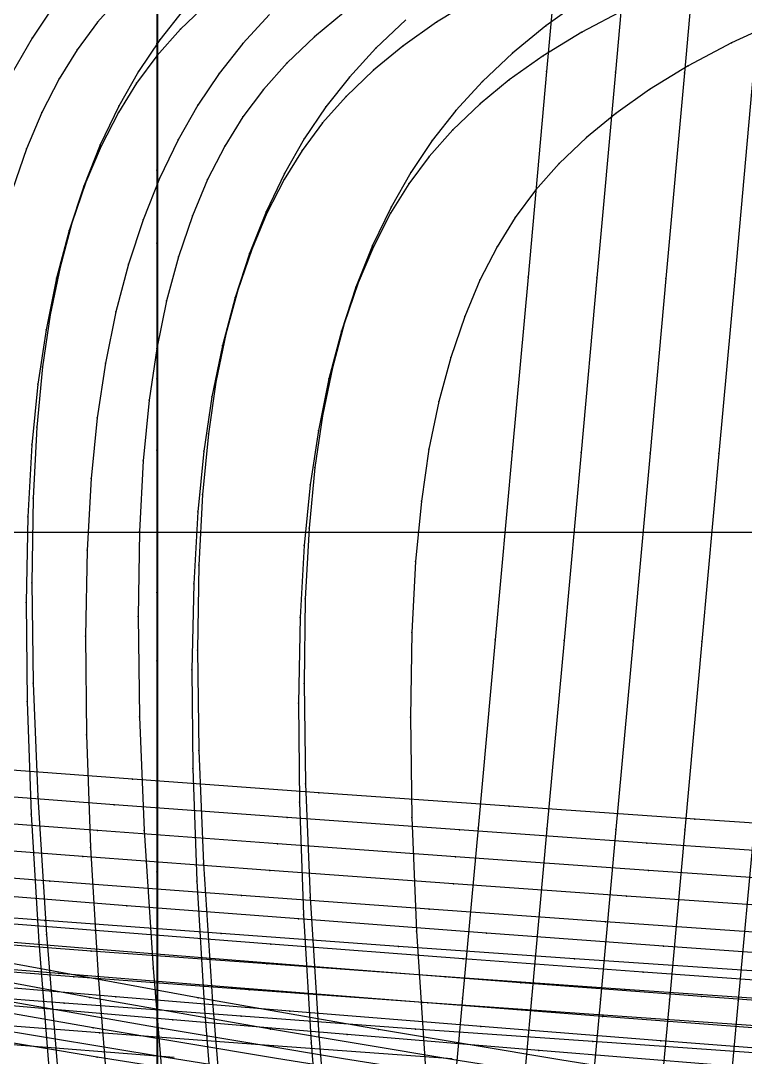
# Model space of a CAD drawing. Extents: x -2408 to 1029, y -526 to 2095.
# Drawn here: x -719.6 to -657.3, y 187.4 to 276.6 of the extents above; entities that cross this region are included whole.
import ezdxf

# ---------------------------------------------------------------- set-up
doc = ezdxf.new("R2010")
doc.units = 0

# ---------------------------------------------------------------- blocks, each defined once
blk = doc.blocks.new(' -30')
at = {"layer": '1'}
blk.add_lwpolyline([(-970.741257, -272.837722), (-985.991134, -271.970428), (-1001.25985, -271.072241), (-1016.303678, -270.159495), (-1031.56907, -269.206516), (-1046.783735, -268.231197), (-1062.045895, -267.227961), (-1077.415054, -266.192914), (-1092.674012, -265.141895), (-1107.830262, -264.076439), (-1123.086006, -262.979644), (-1138.243817, -261.859736), (-1153.495229, -260.704377), (-1168.670105, -259.537514), (-1183.755806, -258.370186), (-1198.587343, -257.218457)], dxfattribs=at)
at = {"layer": '14'}
blk.add_lwpolyline([(-972.553443, -260.016254), (-988.060526, -259.129009), (-1003.328049, -258.225478), (-1018.294121, -257.312485), (-1035.2909, -256.244481), (-1051.694918, -255.183723), (-1067.407822, -254.141055), (-1082.331331, -253.127316), (-1098.29403, -252.018087), (-1114.683603, -250.852429), (-1130.701401, -249.686387), (-1146.484998, -248.509666), (-1161.507253, -247.359455), (-1166.659622, -246.954956), (-1166.711778, -228.437009), (-1166.763477, -210.081106), (-1166.813782, -192.220337), (-1166.869929, -172.285415), (-1166.914701, -156.388963), (-1166.960843, -140.006391), (-1167.007532, -123.429358)], dxfattribs=at)
at = {"layer": '3'}
for p in [(-700.955198, 432.063291), (-700.955609, 412.148189), (-700.955925, 396.86254), (-700.956241, 381.576891), (-700.956551, 366.560706), (-158.109875, -157.10961), (-159.703982, -174.801196), (-161.062947, -189.836187), (-162.527829, -206.002101), (-164.00052, -222.216037), (-165.331392, -236.837209), (-1130.701401, -249.686387), (-1114.683603, -250.852429), (-1098.29403, -252.018087), (-1082.331331, -253.127316), (-1138.243817, -261.859736), (-1123.086006, -262.979644), (-1107.830262, -264.076439), (-1092.674012, -265.141895)]:
    blk.add_point(p, dxfattribs=at)
at = {"layer": '7'}
blk.add_line((-766.053925, 405.419922), (-432.919998, 405.419922), dxfattribs=at)
at = {"layer": '8'}
for points in [[(-700.953674, 505.879898), (-700.95409, 485.75853), (-700.954458, 467.90115), (-700.95481, 450.86053), (-700.955198, 432.063291), (-700.955609, 412.148189), (-700.955925, 396.86254), (-700.956241, 381.576891), (-700.956551, 366.560706), (-700.956946, 347.424119), (-700.957308, 329.884465), (-700.957624, 314.580517), (-700.957934, 299.567665), (-700.958176, 287.845173)], [(-149.575367, -61.404266), (-151.115646, -78.78272), (-152.487987, -94.226278), (-153.976897, -110.943376), (-155.445483, -127.391194), (-156.80359, -142.561109), (-158.109875, -157.10961), (-159.703982, -174.801196), (-161.062947, -189.836187), (-162.527829, -206.002101), (-164.00052, -222.216037), (-165.331392, -236.837209), (-166.634769, -251.123543)]]:
    blk.add_lwpolyline(points, dxfattribs=at)
blk = doc.blocks.new(' -31')
at = {"layer": '1'}
blk.add_lwpolyline([(-996.558775, -273.719373), (-1011.967625, -272.788666), (-1027.153644, -271.843779), (-1042.559121, -270.858429), (-1057.86964, -269.853032), (-1073.271734, -268.816338), (-1088.35595, -267.778581), (-1103.754987, -266.697238), (-1119.152194, -265.590335), (-1134.266684, -264.474447), (-1149.659406, -263.307106), (-1165.050526, -262.118533), (-1180.371274, -260.925967), (-1195.237899, -259.766103)], dxfattribs=at)
at = {"layer": '14'}
blk.add_lwpolyline([(-975.521006, -262.220892), (-991.189569, -261.314786), (-1006.616222, -260.391812), (-1021.738486, -259.458959), (-1038.913005, -258.367476), (-1055.489037, -257.283158), (-1071.367298, -256.21711), (-1086.448576, -255.180433), (-1102.581106, -254.045866), (-1117.395059, -252.980726), (-1132.300135, -251.886067), (-1147.688965, -250.730374), (-1163.001536, -249.551087), (-1171.739578, -248.85994), (-1171.791734, -230.043028), (-1171.843433, -211.39078), (-1171.893738, -193.241654), (-1171.949885, -172.984887), (-1171.994657, -156.831797), (-1172.040799, -140.184737), (-1172.087488, -123.340077)], dxfattribs=at)
at = {"layer": '3'}
for p in [(-700.955198, 432.513816), (-700.955609, 412.185753), (-700.955925, 396.583138), (-700.956241, 380.980522), (-700.956551, 365.652977), (-153.029874, -157.10961), (-154.623982, -174.801196), (-155.982948, -189.836186), (-157.447831, -206.0021), (-158.920523, -222.216036), (-160.251397, -236.837209), (-1132.300135, -251.886067), (-1117.395059, -252.980726), (-1102.581106, -254.045866), (-1086.448576, -255.180433), (-1134.266684, -264.474447), (-1119.152194, -265.590335), (-1103.754987, -266.697238), (-1088.35595, -267.778581)]:
    blk.add_point(p, dxfattribs=at)
at = {"layer": '7'}
blk.add_line((-766.053925, 405.419922), (-432.919998, 405.419922), dxfattribs=at)
at = {"layer": '8'}
for points in [[(-700.953674, 507.861099), (-700.95409, 487.322493), (-700.954458, 469.094819), (-700.95481, 451.700844), (-700.955198, 432.513816), (-700.955609, 412.185753), (-700.955925, 396.583138), (-700.956241, 380.980522), (-700.956551, 365.652977), (-700.956946, 346.119563), (-700.957308, 328.216197), (-700.957624, 312.5949), (-700.957934, 297.270754), (-700.958176, 285.305176)], [(-144.495363, -61.404266), (-146.035643, -78.78272), (-147.407984, -94.226278), (-148.896894, -110.943376), (-150.36548, -127.391194), (-151.723588, -142.561109), (-153.029874, -157.10961), (-154.623982, -174.801196), (-155.982948, -189.836186), (-157.447831, -206.0021), (-158.920523, -222.216036), (-160.251397, -236.837209), (-161.554775, -251.123543)]]:
    blk.add_lwpolyline(points, dxfattribs=at)
blk = doc.blocks.new(' -32')
at = {"layer": '1'}
blk.add_lwpolyline([(-1029.500188, -274.057041), (-1044.602615, -273.082548), (-1059.939156, -272.067258), (-1075.038283, -271.04319), (-1090.204697, -269.990208), (-1105.300425, -268.918473), (-1120.665725, -267.805159), (-1135.758409, -266.689714), (-1150.849014, -265.547593), (-1166.07589, -264.361749), (-1181.341562, -263.143461), (-1196.363717, -261.938956)], dxfattribs=at)
at = {"layer": '14'}
blk.add_lwpolyline([(-975.830996, -264.577513), (-991.695618, -263.656159), (-1007.326559, -262.716159), (-1022.660679, -261.76467), (-1037.634846, -260.808854), (-1054.565747, -259.697803), (-1070.820894, -258.601952), (-1086.300012, -257.532671), (-1102.911831, -256.357739), (-1118.229864, -255.249305), (-1133.73006, -254.10292), (-1148.551279, -252.982414), (-1163.57446, -251.819757), (-1176.819611, -250.764942), (-1176.871766, -231.649067), (-1176.923466, -212.700469), (-1176.973771, -194.262985), (-1177.029917, -173.684384), (-1177.07469, -157.274654), (-1177.120831, -140.363089), (-1177.16752, -123.250802)], dxfattribs=at)
at = {"layer": '3'}
for p in [(-700.955198, 432.964349), (-700.955505, 417.481348), (-700.95582, 401.624134), (-700.956136, 385.673368), (-700.956448, 369.909708), (-147.949873, -157.10962), (-149.543979, -174.801206), (-150.902944, -189.836195), (-152.367825, -206.002107), (-153.840515, -222.216041), (-155.171386, -236.837212), (-1133.73006, -254.10292), (-1118.229864, -255.249305), (-1102.911831, -256.357739), (-1086.300012, -257.532671), (-1135.758409, -266.689714), (-1120.665725, -267.805159), (-1105.300425, -268.918473), (-1090.204697, -269.990208)]:
    blk.add_point(p, dxfattribs=at)
at = {"layer": '7'}
blk.add_line((-766.053925, 405.419922), (-432.919998, 405.419922), dxfattribs=at)
at = {"layer": '8'}
for points in [[(-700.953674, 509.8423), (-700.95409, 488.886455), (-700.954458, 470.288488), (-700.95481, 452.541158), (-700.955198, 432.964349), (-700.955505, 417.481348), (-700.95582, 401.624134), (-700.956136, 385.673368), (-700.956448, 369.909708), (-700.956751, 354.613812), (-700.957132, 335.431994), (-700.957472, 318.245988), (-700.95776, 303.721027), (-700.958064, 288.378354), (-700.958176, 282.765179)], [(-139.415359, -61.404266), (-140.955641, -78.782723), (-142.327982, -94.226283), (-143.816893, -110.943383), (-145.28548, -127.391203), (-146.643587, -142.561118), (-147.949873, -157.10962), (-149.543979, -174.801206), (-150.902944, -189.836195), (-152.367825, -206.002107), (-153.840515, -222.216041), (-155.171386, -236.837212), (-156.474762, -251.123543)]]:
    blk.add_lwpolyline(points, dxfattribs=at)
blk = doc.blocks.new(' -33')
at = {"layer": '1'}
blk.add_lwpolyline([(-1060.820195, -274.365671), (-1076.056196, -273.325623), (-1091.114763, -272.273251), (-1106.347368, -271.184569), (-1121.353144, -270.089982), (-1136.5825, -268.956376), (-1151.479198, -267.81914), (-1167.211265, -266.58397), (-1182.43422, -265.367839), (-1197.65733, -264.145135)], dxfattribs=at)
at = {"layer": '14'}
blk.add_lwpolyline([(-976.08208, -266.940595), (-992.141825, -266.004694), (-1007.976158, -265.048251), (-1023.521357, -264.078597), (-1038.713918, -263.103048), (-1055.907811, -261.967239), (-1072.433921, -260.845017), (-1088.191235, -259.74801), (-1103.078553, -258.687859), (-1118.89777, -257.536305), (-1134.990589, -256.338122), (-1150.503711, -255.156657), (-1165.42751, -253.993371), (-1180.030257, -252.823399), (-1181.899643, -252.669945), (-1181.951799, -233.255106), (-1182.003498, -214.010157), (-1182.053803, -195.284325), (-1182.095472, -179.77322), (-1182.139605, -163.344691), (-1182.185381, -146.304561), (-1182.231979, -128.958626)], dxfattribs=at)
at = {"layer": '3'}
for p in [(-700.955099, 438.544343), (-700.955402, 422.943899), (-700.955714, 406.866367), (-700.95603, 390.598014), (-700.956345, 374.425076), (-144.463981, -174.801196), (-145.822945, -189.836187), (-147.287827, -206.002101), (-148.760519, -222.216037), (-150.09139, -236.837209), (-1134.990589, -256.338122), (-1118.89777, -257.536305), (-1103.078553, -258.687859), (-1088.191235, -259.74801), (-1136.5825, -268.956376), (-1121.353144, -270.089982), (-1106.347368, -271.184569), (-1091.114763, -272.273251)]:
    blk.add_point(p, dxfattribs=at)
at = {"layer": '7'}
blk.add_line((-766.053925, 405.419922), (-432.919998, 405.419922), dxfattribs=at)
at = {"layer": '8'}
for points in [[(-700.953674, 511.823502), (-700.954028, 493.650369), (-700.954378, 475.636261), (-700.954718, 458.108068), (-700.955099, 438.544343), (-700.955402, 422.943899), (-700.955714, 406.866367), (-700.95603, 390.598014), (-700.956345, 374.425076), (-700.956652, 358.633801), (-700.956946, 343.510434), (-700.957308, 324.879663), (-700.957624, 308.623679), (-700.957934, 292.676912), (-700.958176, 280.225182)], [(-134.335365, -61.404266), (-135.875645, -78.78272), (-137.247986, -94.226278), (-138.736895, -110.943376), (-140.205481, -127.391194), (-141.563588, -142.561109), (-142.869874, -157.10961), (-144.463981, -174.801196), (-145.822945, -189.836187), (-147.287827, -206.002101), (-148.760519, -222.216037), (-150.09139, -236.837209), (-151.394768, -251.123543)]]:
    blk.add_lwpolyline(points, dxfattribs=at)
blk = doc.blocks.new(' -34')
at = {"layer": '1'}
blk.add_lwpolyline([(-1103.215046, -273.757712), (-1118.583358, -272.635105), (-1133.552365, -271.52012), (-1148.917017, -270.348688), (-1163.959961, -269.168372), (-1179.319848, -267.935927), (-1194.641278, -266.696327), (-1209.711973, -265.476573), (-1220.227127, -264.625568), (-1220.268161, -249.113253), (-1220.309439, -233.509246), (-1220.350469, -217.999488), (-1220.391589, -202.456272), (-1220.432085, -187.149826), (-1220.472663, -171.813091), (-1220.513163, -156.506643), (-1220.553238, -141.361317), (-1220.593739, -126.054878), (-1220.633985, -110.844911), (-1220.674486, -95.538453), (-1220.714982, -80.232014), (-1220.755045, -65.086689), (-1220.795531, -49.780232), (-1220.836098, -34.443505)], dxfattribs=at)
at = {"layer": '14'}
blk.add_lwpolyline([(-978.995736, -269.15243), (-995.217702, -268.19819), (-1011.212086, -267.222703), (-1026.914653, -266.233465), (-1042.261168, -265.237971), (-1057.187393, -264.243718), (-1073.984438, -263.095324), (-1090.019987, -261.970725), (-1105.192034, -260.881824), (-1121.343324, -259.696348), (-1137.816527, -258.459132), (-1153.758547, -257.233878), (-1169.201921, -256.018549), (-1183.754771, -254.842023), (-1186.979599, -254.574947), (-1187.031755, -234.861143), (-1187.083454, -215.319846), (-1187.133759, -196.305657), (-1187.175428, -180.555702), (-1187.219561, -163.874196), (-1187.265338, -146.571682), (-1187.311935, -128.958625)], dxfattribs=at)
at = {"layer": '3'}
for p in [(-700.955099, 439.09501), (-700.955402, 423.190017), (-700.955714, 406.798633), (-700.95603, 390.212692), (-700.956345, 373.72403), (-145.011387, -236.837209), (-1137.816527, -258.459132), (-1121.343324, -259.696348), (-1105.192034, -260.881824), (-1090.019987, -261.970725), (-1133.552365, -271.52012), (-1118.583358, -272.635105)]:
    blk.add_point(p, dxfattribs=at)
at = {"layer": '7'}
blk.add_line((-766.053925, 405.419922), (-432.919998, 405.419922), dxfattribs=at)
at = {"layer": '8'}
for points in [[(-700.953674, 513.804703), (-700.954028, 495.276801), (-700.954378, 476.91103), (-700.954718, 459.040651), (-700.955099, 439.09501), (-700.955402, 423.190017), (-700.955714, 406.798633), (-700.95603, 390.212692), (-700.956345, 373.72403), (-700.956652, 357.62448), (-700.956946, 342.205879), (-700.957308, 323.211396), (-700.957624, 306.638075), (-700.957934, 290.379991), (-700.958176, 277.685184)], [(-129.255362, -61.404266), (-130.795641, -78.78272), (-132.167982, -94.226278), (-133.656891, -110.943376), (-135.125478, -127.391194), (-136.483585, -142.561109), (-137.78987, -157.10961), (-139.383977, -174.801196), (-140.742942, -189.836187), (-142.207824, -206.002101), (-143.680515, -222.216037), (-145.011387, -236.837209), (-146.314764, -251.123543)]]:
    blk.add_lwpolyline(points, dxfattribs=at)
blk = doc.blocks.new(' -35')
at = {"layer": '1'}
for points in [[(-127.605404, 372.347779), (-129.642917, 370.055695), (-131.399916, 367.69766), (-132.956206, 365.184615), (-134.436081, 362.296288), (-135.749244, 359.175878), (-136.948886, 355.656685), (-137.970401, 351.870857), (-138.819658, 347.756291), (-139.477605, 343.307433), (-139.979478, 338.094248), (-140.298448, 332.006233), (-140.409783, 324.704034), (-140.285994, 316.068924), (-139.886102, 306.296855), (-139.129792, 294.443996), (-137.953181, 280.141638)], [(-1127.134122, -273.632078), (-1142.498963, -272.436082), (-1157.861348, -271.209201), (-1173.195835, -269.949721), (-1188.572742, -268.666114), (-1203.453717, -267.418917), (-1215.147781, -266.43671), (-1215.188822, -250.688551), (-1215.228622, -235.417112), (-1215.267947, -220.327925), (-1215.308445, -204.789158), (-1215.348857, -189.283943), (-1215.387993, -174.268639), (-1215.428407, -158.763424), (-1215.468589, -143.34736), (-1215.509001, -127.842156), (-1215.549406, -112.336934), (-1215.589746, -96.852693), (-1215.63014, -81.347472), (-1215.670317, -65.931418), (-1215.710733, -50.426195), (-1215.750372, -35.214684)]]:
    blk.add_lwpolyline(points, dxfattribs=at)
at = {"layer": '14'}
blk.add_lwpolyline([(-973.761162, -271.438436), (-990.00323, -270.457451), (-1006.023998, -269.454333), (-1021.758036, -268.436859), (-1037.139843, -267.412805), (-1052.103916, -266.389951), (-1068.946655, -265.208513), (-1085.027638, -264.051647), (-1100.242849, -262.931704), (-1116.438108, -261.712825), (-1131.211438, -260.576743), (-1145.938465, -259.420575), (-1160.904871, -258.219773), (-1175.931962, -256.983346), (-1181.899643, -256.47995), (-1181.951799, -236.467182), (-1182.003498, -216.629542), (-1182.053803, -197.326996), (-1182.095472, -181.338184), (-1182.139605, -164.403702), (-1182.185381, -146.838784), (-1182.231979, -128.958643)], dxfattribs=at)
at = {"layer": '3'}
for p in [(-700.955099, 439.645677), (-700.955402, 423.436136), (-700.955714, 406.73088), (-700.95603, 389.827352), (-700.956345, 373.022984), (-129.642917, 370.055695), (-131.399916, 367.69766), (-132.956206, 365.184615), (-134.436081, 362.296288), (-135.749244, 359.175878), (-204.412296, -241.661318), (-1131.211438, -260.576743), (-1116.438108, -261.712825), (-1100.242849, -262.931704), (-1085.027638, -264.051647)]:
    blk.add_point(p, dxfattribs=at)
at = {"layer": '7'}
blk.add_line((-766.053925, 405.419922), (-432.919998, 405.419922), dxfattribs=at)
at = {"layer": '8'}
for points in [[(-700.953674, 515.785904), (-700.954028, 496.90323), (-700.954378, 478.185792), (-700.954718, 459.973234), (-700.955099, 439.645677), (-700.955402, 423.436136), (-700.955714, 406.73088), (-700.95603, 389.827352), (-700.956345, 373.022984), (-700.956652, 356.61516), (-700.956946, 340.901323), (-700.957221, 326.178895), (-700.95755, 308.605239), (-700.957822, 294.027856), (-700.958098, 279.321955), (-700.958176, 275.145187)], [(-141.23477, -251.123543), (-157.430757, -248.856042), (-172.730628, -246.609964), (-187.777546, -244.311815), (-204.412296, -241.661318), (-220.01378, -239.056233), (-235.548997, -236.325202), (-251.271859, -233.412615), (-266.272111, -230.516736), (-281.592471, -227.457524), (-296.96848, -224.291875), (-311.160736, -221.276855)]]:
    blk.add_lwpolyline(points, dxfattribs=at)
blk = doc.blocks.new(' -36')
at = {"layer": '1'}
blk.add_lwpolyline([(-120.174683, 371.086539), (-122.525402, 368.842584), (-124.562921, 366.550502), (-126.319927, 364.192441), (-127.876214, 361.6794), (-129.356092, 358.791066), (-130.669254, 355.670679), (-131.868888, 352.151478), (-132.890403, 348.365651), (-133.739657, 344.251106), (-134.397601, 339.802251), (-134.899473, 334.589063), (-135.218444, 328.501035), (-135.329781, 321.198848), (-135.205996, 312.563719), (-134.806107, 302.791637), (-134.049793, 290.938792), (-132.873163, 276.636424)], dxfattribs=at)
at = {"layer": '14'}
for points in [[(-133.456869, 370.818856), (-135.302588, 368.078197), (-137.003631, 365.096929), (-138.595616, 361.781292), (-140.020525, 358.213993), (-141.267379, 354.412299), (-142.350304, 350.302558), (-143.254336, 345.874256), (-143.953898, 341.192332), (-144.474471, 335.966393), (-144.82279, 329.779188), (-144.97909, 322.394188), (-144.896255, 313.888592), (-144.545154, 304.200206), (-143.885473, 293.176541), (-142.790545, 279.480752)], [(-977.53685, -273.600216), (-990.332004, -272.822526), (-1006.555167, -271.8037), (-1022.499956, -270.768605), (-1038.100212, -269.725196), (-1053.28999, -268.681419), (-1070.40433, -267.473829), (-1086.764907, -266.289203), (-1102.266905, -265.140159), (-1118.797443, -263.886744), (-1133.912766, -262.715158), (-1149.030825, -261.518407), (-1164.481464, -260.267909), (-1179.488446, -259.022616), (-1186.979599, -258.384953), (-1187.031755, -238.073222), (-1187.083454, -217.939231), (-1187.133759, -198.348328), (-1187.175428, -182.120666), (-1187.219561, -164.933208), (-1187.265338, -147.105886), (-1187.311935, -128.958642)]]:
    blk.add_lwpolyline(points, dxfattribs=at)
at = {"layer": '3'}
for p in [(-700.955099, 440.196339), (-700.955402, 423.682258), (-700.955714, 406.66315), (-700.95603, 389.442035), (-700.956345, 372.321923), (-122.525402, 368.842584), (-135.302588, 368.078197), (-124.562921, 366.550502), (-126.319927, 364.192441), (-127.876214, 361.6794), (-129.356092, 358.791066), (-130.669254, 355.670679), (-131.868888, 352.151478), (-132.890403, 348.365651), (-133.739657, 344.251106), (-134.397601, 339.802251), (-134.899473, 334.589063), (-135.218444, 328.501035), (-135.329781, 321.198848), (-135.205996, 312.563719), (-134.806107, 302.791637), (-134.049793, 290.938792), (-1133.912766, -262.715158), (-1118.797443, -263.886744), (-1102.266905, -265.140159), (-1086.764907, -266.289203)]:
    blk.add_point(p, dxfattribs=at)
at = {"layer": '7'}
blk.add_line((-766.053925, 405.419922), (-432.919998, 405.419922), dxfattribs=at)
at = {"layer": '8'}
for points in [[(-700.953674, 517.767105), (-700.954028, 498.52966), (-700.954378, 479.460557), (-700.954718, 460.90582), (-700.955099, 440.196339), (-700.955402, 423.682258), (-700.955714, 406.66315), (-700.95603, 389.442035), (-700.956345, 372.321923), (-700.956652, 355.605825), (-700.956946, 339.596753), (-700.957221, 324.597717), (-700.95755, 306.693891), (-700.957822, 291.84263), (-700.958098, 276.860416), (-700.958176, 272.605171)], [(-136.154766, -251.123543), (-152.35075, -248.856042), (-167.650618, -246.609965), (-182.697534, -244.311816), (-199.332282, -241.661319), (-214.933765, -239.056234), (-230.468982, -236.325204), (-246.191845, -233.412617), (-261.192099, -230.516738), (-276.512462, -227.457526), (-291.888475, -224.291877), (-306.080742, -221.276855)]]:
    blk.add_lwpolyline(points, dxfattribs=at)
blk = doc.blocks.new(' -37')
at = {"layer": '1'}
blk.add_lwpolyline([(-112.585029, 369.639976), (-115.094682, 367.581358), (-117.445468, 365.337307), (-119.48304, 363.045147), (-121.240083, 360.687013), (-122.796398, 358.173875), (-124.276295, 355.285432), (-125.589457, 352.164937), (-126.789095, 348.645596), (-127.810593, 344.85966), (-128.659821, 340.744962), (-129.317732, 336.295961), (-129.819487, 331.083705), (-130.138502, 324.994157), (-130.249781, 317.693352), (-130.125928, 309.056099), (-129.725852, 299.281603), (-128.969738, 287.432878), (-127.792769, 273.126968)], dxfattribs=at)
at = {"layer": '14'}
for points in [[(-126.341996, 369.890513), (-128.376879, 367.313659), (-130.222594, 364.572982), (-131.923631, 361.591712), (-133.515618, 358.276087), (-134.94053, 354.708811), (-136.187378, 350.90711), (-137.270304, 346.797354), (-138.174342, 342.369066), (-138.873905, 337.687129), (-139.394474, 332.461188), (-139.742789, 326.27399), (-139.899087, 318.888987), (-139.816251, 310.383379), (-139.465151, 300.694981), (-138.805472, 289.67131), (-137.710544, 275.975522)], [(-1001.333343, -274.049686), (-1017.309061, -272.985787), (-1032.94468, -271.913143), (-1048.172808, -270.840002), (-1065.334007, -269.598383), (-1081.741827, -268.380416), (-1097.289314, -267.199193), (-1113.866962, -265.911034), (-1129.02137, -264.707533), (-1144.169878, -263.479139), (-1159.632128, -262.197494), (-1174.595774, -260.926197), (-1181.899643, -260.289955), (-1181.951799, -239.679258), (-1182.003498, -219.24892), (-1182.053803, -199.369669), (-1182.095472, -182.903158), (-1182.139605, -165.462715), (-1182.185381, -147.373008), (-1182.231979, -128.958642)]]:
    blk.add_lwpolyline(points, dxfattribs=at)
at = {"layer": '3'}
for p in [(-700.955001, 446.185582), (-700.955299, 429.606974), (-700.955609, 412.411159), (-700.955925, 394.906745), (-700.956241, 377.402331), (-115.094682, 367.581358), (-128.376879, 367.313659), (-117.445468, 365.337307), (-130.222594, 364.572982), (-119.48304, 363.045147), (-131.923631, 361.591712), (-121.240083, 360.687013), (-133.515618, 358.276087), (-122.796398, 358.173875), (-124.276295, 355.285432), (-134.94053, 354.708811), (-125.589457, 352.164937), (-136.187378, 350.90711), (-126.789095, 348.645596), (-137.270304, 346.797354), (-127.810593, 344.85966), (-138.174342, 342.369066), (-128.659821, 340.744962), (-138.873905, 337.687129), (-129.317732, 336.295961), (-139.394474, 332.461188), (-129.819487, 331.083705), (-139.742789, 326.27399), (-130.138502, 324.994157), (-139.899087, 318.888987), (-130.249781, 317.693352), (-139.816251, 310.383379), (-130.125928, 309.056099), (-139.465151, 300.694981), (-129.725852, 299.281603), (-138.805472, 289.67131), (-128.969738, 287.432878), (-209.853759, -239.056236), (-1129.02137, -264.707533), (-1113.866962, -265.911034), (-1097.289314, -267.199193), (-1081.741827, -268.380416)]:
    blk.add_point(p, dxfattribs=at)
at = {"layer": '7'}
blk.add_line((-766.053925, 405.419922), (-432.919998, 405.419922), dxfattribs=at)
at = {"layer": '8'}
for points in [[(-700.953674, 519.748306), (-700.954028, 500.156092), (-700.954378, 480.735319), (-700.954718, 461.838403), (-700.955001, 446.185582), (-700.955299, 429.606974), (-700.955609, 412.411159), (-700.955925, 394.906745), (-700.956241, 377.402331), (-700.956551, 360.206516), (-700.956849, 343.627916), (-700.957132, 327.975094), (-700.957472, 309.078169), (-700.95776, 293.107232), (-700.958026, 278.372579), (-700.958176, 270.065174)], [(-131.074762, -251.123543), (-147.270745, -248.856043), (-162.570613, -246.609965), (-177.617529, -244.311817), (-194.252276, -241.66132), (-209.853759, -239.056236), (-225.388976, -236.325205), (-241.11184, -233.412619), (-256.112094, -230.51674), (-271.432458, -227.457528), (-286.808473, -224.291878), (-301.000748, -221.276855)]]:
    blk.add_lwpolyline(points, dxfattribs=at)
blk = doc.blocks.new(' -38')
at = {"layer": '1'}
blk.add_lwpolyline([(-101.266422, 370.24413), (-104.593365, 368.202008), (-107.504424, 366.135233), (-110.014685, 364.076148), (-112.3654, 361.832164), (-114.402923, 359.540093), (-116.159926, 357.182056), (-117.71621, 354.669011), (-119.196093, 351.780676), (-120.509258, 348.660266), (-121.708893, 345.141071), (-122.730403, 341.355245), (-123.579661, 337.240669), (-124.237608, 332.7918), (-124.739476, 327.578661), (-125.058448, 321.490579), (-125.169783, 314.188447), (-125.045996, 305.55323), (-124.646099, 295.781053), (-123.889788, 283.928371), (-122.71314, 269.625859)], dxfattribs=at)
at = {"layer": '14'}
for points in [[(-118.975961, 368.877891), (-121.261995, 366.385298), (-123.296878, 363.808445), (-125.142597, 361.067782), (-126.843638, 358.08652), (-128.435622, 354.770875), (-129.860531, 351.203596), (-131.107385, 347.401894), (-132.190309, 343.292139), (-133.09434, 338.863851), (-133.793901, 334.181915), (-134.314471, 328.955977), (-134.662786, 322.768786), (-134.819086, 315.383794), (-134.736253, 306.878196), (-134.385155, 297.189808), (-133.725474, 286.166143), (-132.630545, 272.470356)], [(-1041.592026, -273.693331), (-1056.82028, -272.601565), (-1073.94759, -271.341612), (-1090.284024, -270.109234), (-1105.721642, -268.917815), (-1122.125596, -267.623514), (-1137.053481, -266.420167), (-1151.882383, -265.199993), (-1166.858029, -263.940824), (-1181.642511, -262.666304), (-1186.979599, -262.194958), (-1187.031755, -241.285298), (-1187.072019, -225.143079), (-1187.120559, -205.682971), (-1187.161224, -189.380141), (-1187.204627, -171.979478), (-1187.249947, -153.81033), (-1187.296362, -135.202069), (-1187.343051, -116.484004), (-1187.389193, -97.985507), (-1187.433965, -80.035926), (-1187.476547, -62.964629), (-1187.516116, -47.100932), (-1187.56277, -28.397093)]]:
    blk.add_lwpolyline(points, dxfattribs=at)
at = {"layer": '3'}
for p in [(-700.955001, 446.834736), (-700.955299, 429.955916), (-700.955609, 412.448723), (-700.955925, 394.627342), (-700.956241, 376.805981), (-104.593365, 368.202008), (-121.261995, 366.385298), (-107.504424, 366.135233), (-110.014685, 364.076148), (-123.296878, 363.808445), (-112.3654, 361.832164), (-125.142597, 361.067782), (-114.402923, 359.540093), (-126.843638, 358.08652), (-116.159926, 357.182056), (-128.435622, 354.770875), (-117.71621, 354.669011), (-119.196093, 351.780676), (-129.860531, 351.203596), (-120.509258, 348.660266), (-131.107385, 347.401894), (-121.708893, 345.141071), (-132.190309, 343.292139), (-122.730403, 341.355245), (-133.09434, 338.863851), (-123.579661, 337.240669), (-133.793901, 334.181915), (-124.237608, 332.7918), (-134.314471, 328.955977), (-124.739476, 327.578661), (-134.662786, 322.768786), (-125.058448, 321.490579), (-134.819086, 315.383794), (-125.169783, 314.188447), (-134.736253, 306.878196), (-125.045996, 305.55323), (-134.385155, 297.189808), (-124.646099, 295.781053), (-133.725474, 286.166143), (-123.889788, 283.928371), (-204.773779, -239.056233), (-1137.053481, -266.420167), (-1122.125596, -267.623514), (-1105.721642, -268.917815), (-1090.284024, -270.109234)]:
    blk.add_point(p, dxfattribs=at)
at = {"layer": '7'}
blk.add_line((-766.053925, 405.419922), (-432.919998, 405.419922), dxfattribs=at)
at = {"layer": '8'}
for points in [[(-700.953674, 521.729507), (-700.954028, 501.782521), (-700.954378, 482.010081), (-700.954718, 462.770986), (-700.955001, 446.834736), (-700.955299, 429.955916), (-700.955609, 412.448723), (-700.955925, 394.627342), (-700.956241, 376.805981), (-700.956551, 359.298787), (-700.956849, 342.419967), (-700.957132, 326.483707), (-700.957392, 311.804195), (-700.957694, 294.729498), (-700.957982, 278.448017), (-700.958176, 267.525177)], [(-125.994768, -251.123543), (-142.190756, -248.856042), (-157.490626, -246.609964), (-172.537545, -244.311815), (-189.172294, -241.661318), (-204.773779, -239.056233), (-220.308995, -236.325202), (-236.031858, -233.412615), (-251.03211, -230.516736), (-266.352469, -227.457524), (-281.728478, -224.291875), (-295.920734, -221.276855)]]:
    blk.add_lwpolyline(points, dxfattribs=at)
blk = doc.blocks.new(' -39')
at = {"layer": '1'}
blk.add_lwpolyline([(-92.482287, 368.702528), (-96.186315, 366.739004), (-99.513259, 364.696873), (-102.424319, 362.6301), (-104.93468, 360.570946), (-107.28539, 358.32699), (-109.322896, 356.034913), (-111.079901, 353.676883), (-112.636186, 351.163852), (-114.116059, 348.275538), (-115.429221, 345.155144), (-116.628855, 341.635975), (-117.650377, 337.850158), (-118.499634, 333.735612), (-119.157584, 329.286765), (-119.65947, 324.073476), (-119.978436, 317.985633), (-120.08978, 310.68328), (-119.966007, 302.048417), (-119.566144, 292.276634), (-118.809798, 280.423291), (-117.633191, 266.121346)], dxfattribs=at)
at = {"layer": '14'}
for points in [[(-111.321111, 367.807983), (-113.895957, 365.372723), (-116.181995, 362.880114), (-118.216874, 360.303259), (-120.062588, 357.5626), (-121.76363, 354.581332), (-123.355615, 351.265695), (-124.780524, 347.698396), (-126.027378, 343.896692), (-127.110303, 339.786937), (-128.014336, 335.358655), (-128.713903, 330.676736), (-129.234475, 325.450803), (-129.582791, 319.263604), (-129.739089, 311.878604), (-129.656254, 303.373002), (-129.305154, 293.684608), (-128.645475, 282.660936), (-127.550548, 268.965145)], [(-1051.689111, -274.757998), (-1068.86501, -273.46323), (-1085.25005, -272.196846), (-1100.734219, -270.972716), (-1117.185962, -269.643263), (-1132.152969, -268.407835), (-1147.011432, -267.156168), (-1161.996217, -265.866575), (-1176.724781, -264.567374), (-1181.899643, -264.099941), (-1181.951799, -242.891317), (-1181.992063, -226.518299), (-1182.040603, -206.779942), (-1182.081268, -190.244026), (-1182.124671, -172.594572), (-1182.169991, -154.165637), (-1182.216406, -135.291318), (-1182.263095, -116.305628), (-1182.309237, -97.542643), (-1182.354009, -79.336424), (-1182.396591, -62.021029), (-1182.43616, -45.930518), (-1182.471896, -31.398949)]]:
    blk.add_lwpolyline(points, dxfattribs=at)
at = {"layer": '3'}
for p in [(-700.955001, 447.48388), (-700.955299, 430.304858), (-700.955609, 412.486286), (-700.955925, 394.347959), (-700.956241, 376.209612), (-96.186315, 366.739004), (-113.895957, 365.372723), (-99.513259, 364.696873), (-116.181995, 362.880114), (-102.424319, 362.6301), (-104.93468, 360.570946), (-118.216874, 360.303259), (-107.28539, 358.32699), (-120.062588, 357.5626), (-109.322896, 356.034913), (-121.76363, 354.581332), (-111.079901, 353.676883), (-123.355615, 351.265695), (-112.636186, 351.163852), (-114.116059, 348.275538), (-124.780524, 347.698396), (-115.429221, 345.155144), (-126.027378, 343.896692), (-116.628855, 341.635975), (-127.110303, 339.786937), (-117.650377, 337.850158), (-128.014336, 335.358655), (-118.499634, 333.735612), (-128.713903, 330.676736), (-119.157584, 329.286765), (-129.234475, 325.450803), (-119.65947, 324.073476), (-129.582791, 319.263604), (-119.978436, 317.985633), (-129.739089, 311.878604), (-120.08978, 310.68328), (-129.656254, 303.373002), (-119.966007, 302.048417), (-129.305154, 293.684608), (-119.566144, 292.276634), (-128.645475, 282.660936), (-118.809798, 280.423291), (-215.22898, -236.325204), (-199.693763, -239.056234), (-1132.152969, -268.407835), (-1117.185962, -269.643263), (-1100.734219, -270.972716), (-1085.25005, -272.196846)]:
    blk.add_point(p, dxfattribs=at)
at = {"layer": '7'}
blk.add_line((-766.053925, 405.419922), (-432.919998, 405.419922), dxfattribs=at)
at = {"layer": '8'}
for points in [[(-700.953674, 523.710709), (-700.954028, 503.40895), (-700.954378, 483.28485), (-700.954718, 463.703569), (-700.955001, 447.48388), (-700.955299, 430.304858), (-700.955609, 412.486286), (-700.955925, 394.347959), (-700.956241, 376.209612), (-700.956551, 358.391039), (-700.956849, 341.212017), (-700.957132, 324.99232), (-700.957392, 310.051738), (-700.957694, 292.673349), (-700.957982, 276.102293), (-700.958176, 264.98518)], [(-120.914764, -251.123543), (-137.110748, -248.856042), (-152.410616, -246.609965), (-167.457532, -244.311816), (-184.09228, -241.661319), (-199.693763, -239.056234), (-215.22898, -236.325204), (-230.951844, -233.412617), (-245.952097, -230.516738), (-261.27246, -227.457526), (-276.648473, -224.291877), (-290.84074, -221.276855)]]:
    blk.add_lwpolyline(points, dxfattribs=at)
blk = doc.blocks.new(' -40')
at = {"layer": '1'}
blk.add_lwpolyline([(-83.312053, 367.066388), (-87.402697, 365.197137), (-91.106734, 363.233566), (-94.433674, 361.191388), (-97.344718, 359.124586), (-99.854679, 357.065734), (-102.205432, 354.821745), (-104.242979, 352.529625), (-106.000001, 350.17152), (-107.556301, 347.658431), (-109.036188, 344.770064), (-110.349353, 341.649612), (-111.54899, 338.130338), (-112.570497, 334.34444), (-113.419742, 330.229825), (-114.077672, 325.780903), (-114.579482, 320.568201), (-114.898473, 314.479399), (-115.009781, 307.177912), (-114.885964, 298.541691), (-114.485981, 288.76837), (-113.72976, 276.917634)], dxfattribs=at)
at = {"layer": '14'}
for points in [[(-100.141166, 368.986844), (-103.375672, 366.663009), (-106.24112, 364.302769), (-108.81596, 361.867511), (-111.101994, 359.374918), (-113.136877, 356.798064), (-114.982592, 354.057387), (-116.683633, 351.076118), (-118.275622, 347.760493), (-119.700529, 344.193205), (-120.947379, 340.391491), (-122.030309, 336.281746), (-122.934342, 331.853443), (-123.633903, 327.171516), (-124.154473, 321.945579), (-124.502788, 315.758377), (-124.659085, 308.373374), (-124.576249, 299.867771), (-124.225149, 290.179379), (-123.56547, 279.155712), (-122.470542, 265.459926)], [(-1080.214193, -274.287936), (-1095.745396, -273.030306), (-1112.245679, -271.664846), (-1127.252422, -270.396581), (-1142.140958, -269.112715), (-1157.134968, -267.792111), (-1171.806195, -266.468058), (-1176.819611, -266.004944), (-1176.871766, -244.497354), (-1176.912031, -227.893534), (-1176.960571, -207.876943), (-1177.001235, -191.107925), (-1177.044638, -173.209689), (-1177.089959, -154.520967), (-1177.136374, -135.380573), (-1177.183063, -116.127256), (-1177.229205, -97.099785), (-1177.273977, -78.636927), (-1177.316558, -61.077451), (-1177.356128, -44.760124), (-1177.391864, -30.023715)]]:
    blk.add_lwpolyline(points, dxfattribs=at)
at = {"layer": '3'}
for p in [(-700.955198, 436.568576), (-700.955505, 418.619392), (-700.95582, 400.236382), (-700.956136, 381.744936), (-103.375672, 366.663009), (-87.402697, 365.197137), (-106.24112, 364.302769), (-700.956448, 363.470379), (-91.106734, 363.233566), (-108.81596, 361.867511), (-94.433674, 361.191388), (-111.101994, 359.374918), (-97.344718, 359.124586), (-113.136877, 356.798064), (-99.854679, 357.065734), (-102.205432, 354.821745), (-114.982592, 354.057387), (-104.242979, 352.529625), (-116.683633, 351.076118), (-106.000001, 350.17152), (-118.275622, 347.760493), (-107.556301, 347.658431), (-109.036188, 344.770064), (-119.700529, 344.193205), (-110.349353, 341.649612), (-120.947379, 340.391491), (-111.54899, 338.130338), (-122.030309, 336.281746), (-112.570497, 334.34444), (-122.934342, 331.853443), (-113.419742, 330.229825), (-123.633903, 327.171516), (-114.077672, 325.780903), (-124.154473, 321.945579), (-114.579482, 320.568201), (-124.502788, 315.758377), (-114.898473, 314.479399), (-124.659085, 308.373374), (-115.009781, 307.177912), (-124.576249, 299.867771), (-114.885964, 298.541691), (-124.225149, 290.179379), (-114.485981, 288.76837), (-123.56547, 279.155712), (-210.148986, -236.325204), (-194.613769, -239.056234), (-1127.252422, -270.396581), (-1112.245679, -271.664846), (-1095.745396, -273.030306)]:
    blk.add_point(p, dxfattribs=at)
at = {"layer": '7'}
blk.add_line((-766.053925, 405.419922), (-432.919998, 405.419922), dxfattribs=at)
at = {"layer": '8'}
for points in [[(-700.953674, 525.69191), (-700.954028, 505.035382), (-700.9543, 489.088583), (-700.954629, 469.86405), (-700.954904, 453.758589), (-700.955198, 436.568576), (-700.955505, 418.619392), (-700.95582, 400.236382), (-700.956136, 381.744936), (-700.956448, 363.470379), (-700.956751, 345.738095), (-700.95704, 328.873445), (-700.957308, 313.201809), (-700.957624, 294.724398), (-700.95788, 279.717548), (-700.958125, 265.40157), (-700.958176, 262.445183)], [(-115.83477, -251.123543), (-132.030754, -248.856042), (-147.330622, -246.609965), (-162.377538, -244.311816), (-179.012286, -241.661319), (-194.613769, -239.056234), (-210.148986, -236.325204), (-225.871849, -233.412617), (-240.872103, -230.516738), (-256.192466, -227.457526), (-271.568479, -224.291877), (-285.760746, -221.276855)]]:
    blk.add_lwpolyline(points, dxfattribs=at)

msp = doc.modelspace()

# ---------------------------------------------------------------- block references
at = {"layer": '1'}
for name, p in [(' -32', (420.69429, 460.98861)), (' -34', (420.69429, 460.98861)), (' -36', (420.69429, 460.98861)), (' -33', (420.69429, 460.98861)), (' -35', (420.69429, 460.98861)), (' -31', (420.69429, 460.98861)), (' -30', (420.69429, 460.98861)), (' -38', (420.69429, 460.98861)), (' -37', (420.69429, 460.98861)), (' -39', (420.69429, 460.98861)), (' -40', (420.69429, 460.98861)), (' -32', (-514.58038, 429.196867)), (' -30', (-516.281493, 429.297884)), (' -34', (-512.877729, 429.098086)), (' -33', (-513.729155, 429.147803)), (' -36', (-507.788996, 429.001375)), (' -35', (-508.640982, 429.051384)), (' -31', (-515.430888, 429.247568)), (' -37', (-503.551747, 428.953571)), (' -38', (-502.699294, 428.903101)), (' -39', (-498.461818, 428.854057)), (' -40', (-494.224148, 428.804325)), (' -40', (-571.08619, -90.544825)), (' -38', (-579.253783, -91.775472)), (' -39', (-575.170005, -91.15992)), (' -37', (-579.276546, -92.393365)), (' -36', (-583.359915, -93.009197)), (' -35', (-583.382004, -93.626476)), (' -32', (-6.918598, -172.870121)), (' -30', (-6.907502, -172.870213)), (' -38', (-6.951881, -172.870051)), (' -36', (-6.940789, -172.870126)), (' -34', (-6.929678, -172.869999)), (' -39', (-6.957418, -172.869929)), (' -37', (-6.946326, -172.869989)), (' -35', (-6.935229, -172.87)), (' -33', (-6.924133, -172.870029)), (' -31', (-6.913053, -172.870221)), (' -40', (-6.962963, -172.869906))]:
    msp.add_blockref(name, p, dxfattribs=at)

doc.saveas('drawing.dxf')
